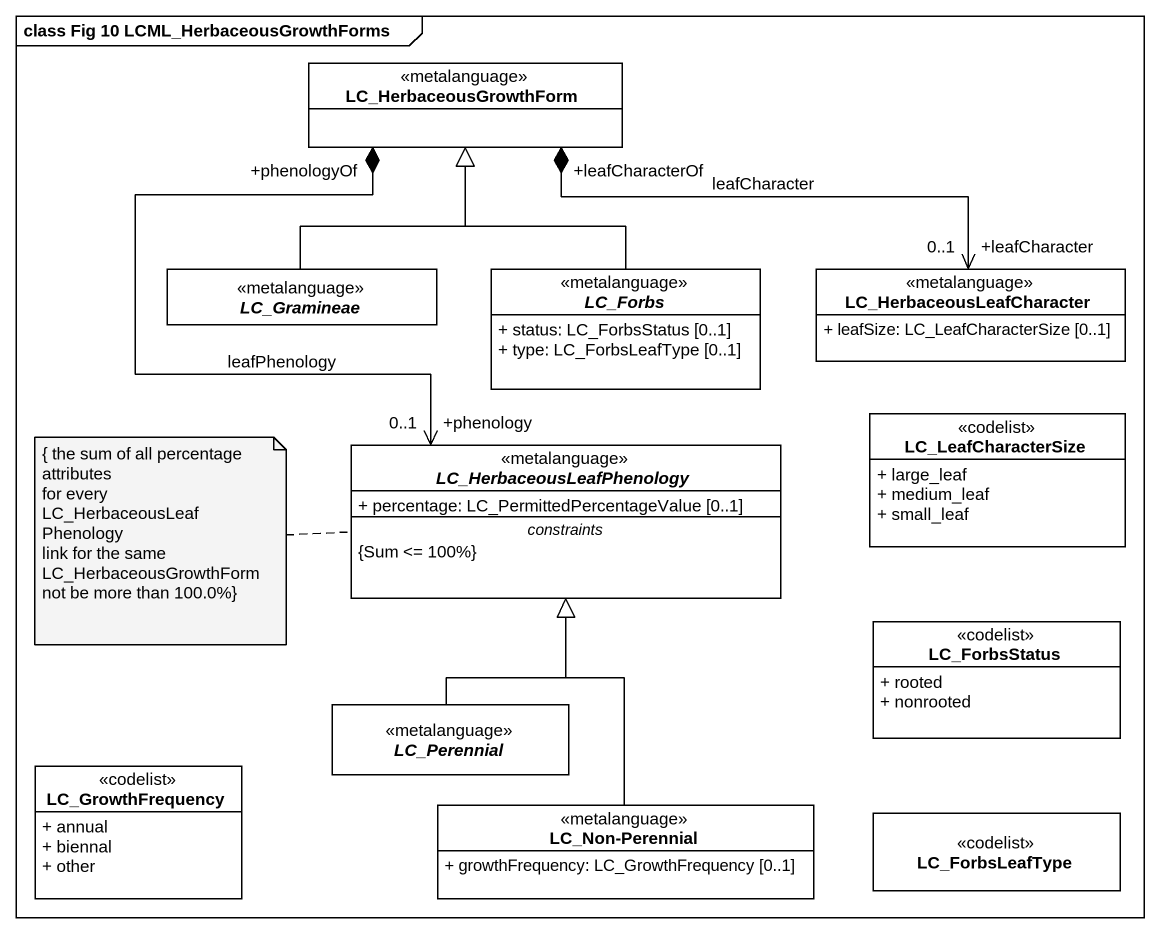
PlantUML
@startuml
mainframe class Fig 10 LCML_HerbaceousGrowthForms
hide circle
hide empty members
skinparam classAttributeIconSize 0
class LC_HerbaceousGrowthForm <<metalanguage>> #FFFFFF
abstract class LC_Gramineae <<metalanguage>> #FFFFFF
abstract class LC_Forbs <<metalanguage>> #FFFFFF {
  + status: LC_ForbsStatus [0..1]
  + type: LC_ForbsLeafType [0..1]
}
class LC_HerbaceousLeafCharacter <<metalanguage>> #FFFFFF {
  + leafSize: LC_LeafCharacterSize [0..1]
}
class LC_LeafCharacterSize <<codelist>> #FFFFFF {
  + large_leaf
  + medium_leaf
  + small_leaf
}
abstract class LC_HerbaceousLeafPhenology <<metalanguage>> #FFFFFF {
  + percentage: LC_PermittedPercentageValue [0..1]
  -- constraints --
  {Sum <= 100%}
}
class LC_ForbsStatus <<codelist>> #FFFFFF {
  + rooted
  + nonrooted
}
class LC_GrowthFrequency <<codelist>> #FFFFFF {
  + annual
  + biennal
  + other
}
abstract class LC_Perennial <<metalanguage>> #FFFFFF
class "LC_Non-Perennial" as LC_Non_Perennial <<metalanguage>> #FFFFFF {
  + growthFrequency: LC_GrowthFrequency [0..1]
}
class LC_ForbsLeafType <<codelist>> #FFFFFF
LC_Gramineae -up-|> LC_HerbaceousGrowthForm
LC_Forbs -up-|> LC_HerbaceousGrowthForm
LC_HerbaceousLeafCharacter "+leafCharacter\n0..1" <-left-* "+leafCharacterOf" LC_HerbaceousGrowthForm : leafCharacter
LC_HerbaceousLeafPhenology "+phenology\n0..1" <-up-* "+phenologyOf" LC_HerbaceousGrowthForm : leafPhenology
LC_Perennial -up-|> LC_HerbaceousLeafPhenology
LC_Non_Perennial -up-|> LC_HerbaceousLeafPhenology
note left of LC_HerbaceousLeafPhenology
  { the sum of all percentage attributes
  for every LC_HerbaceousLeafPhenology
  link for the same LC_HerbaceousGrowthForm
  not be more than 100.0%}
end note
@enduml
